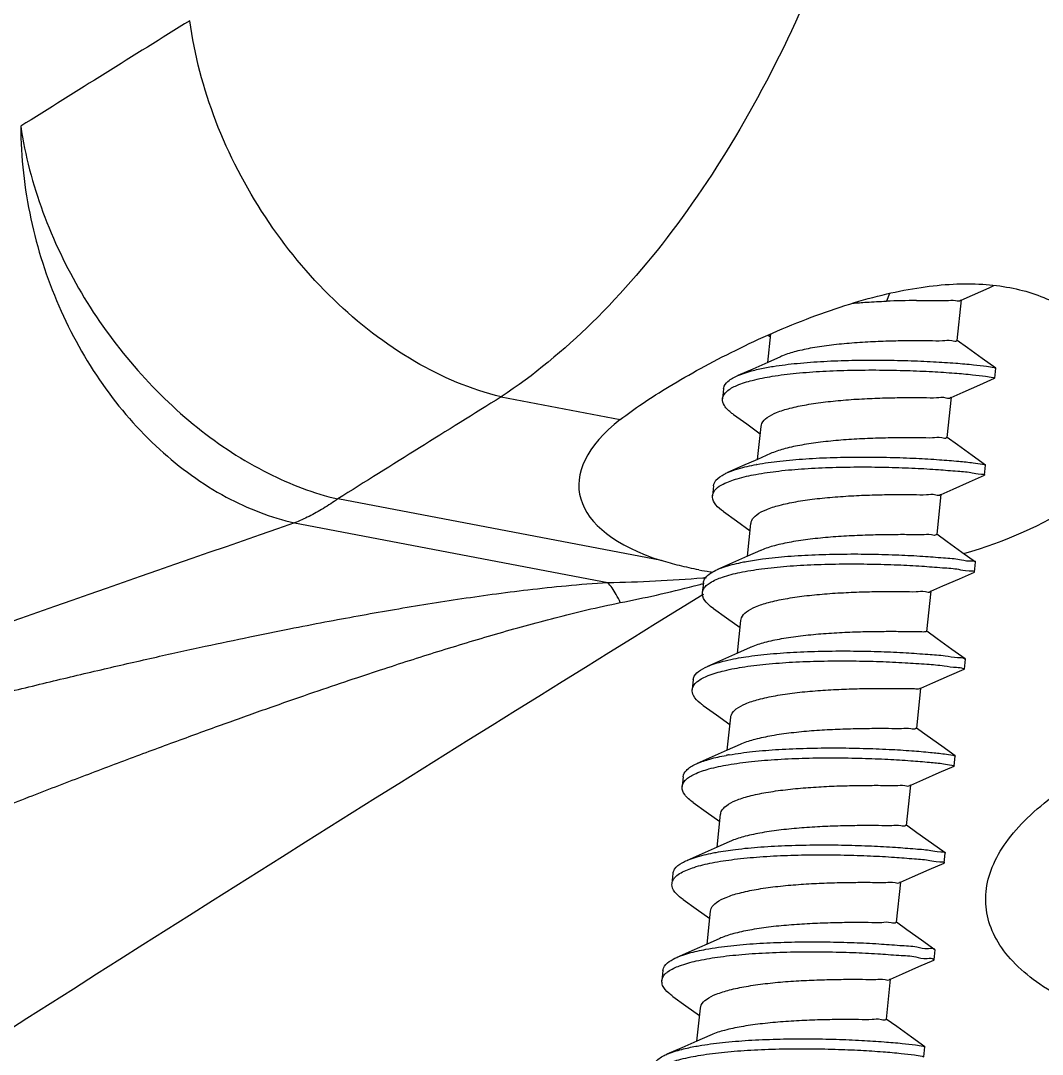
# Model space of a CAD drawing. Header units: millimetres. Extents: x -2947 to 97, y -3022 to 322.
# Drawn here: x -1537.6 to -1526.19, y -2111.53 to -2099.98 of the extents above; entities that cross this region are included whole.
import ezdxf

# ---------------------------------------------------------------- set-up
doc = ezdxf.new("R2010")
doc.units = ezdxf.units.MM
doc.layers.get('0').update_dxf_attribs({"linetype": 'CONTINUOUS'})

msp = doc.modelspace()

# ---------------------------------------------------------------- linework, layer by layer
at = {"color": 7}
for p, q in [((-1526.965637888208, -2103.042862492765), (-1526.780734802308, -2102.960953659166)), ((-1526.780734802308, -2102.960953659166), (-1526.728237668607, -2102.937893995066)), ((-1527.891820702207, -2103.024693031466), (-1527.926642339807, -2103.112058978466)), ((-1527.135623612008, -2103.551415253866), (-1527.088154616907, -2103.096537531966)), ((-1527.090435194007, -2103.098721573766), (-1526.965637888208, -2103.042862492765)), ((-1529.252406639007, -2103.795657467766), (-1529.219230695207, -2103.477744739465)), ((-1529.248021429007, -2103.491143134266), (-1529.222541603307, -2103.509471940466)), ((-1527.020871659307, -2103.633795223066), (-1527.136774391508, -2103.549770018066)), ((-1526.856863005208, -2103.751790925466), (-1527.020871659307, -2103.633795223066)), ((-1529.252406639007, -2103.795657467766), (-1529.420447356207, -2103.869833142666)), ((-1529.108994296607, -2103.731793506266), (-1529.252406639007, -2103.795657467766)), ((-1526.706410451607, -2103.859378916366), (-1526.856863005208, -2103.751790925466)), ((-1529.420447356207, -2103.869833142666), (-1529.588017142308, -2103.943227482066)), ((-1526.716975490908, -2103.971611701666), (-1526.705410283707, -2103.860786623066)), ((-1526.706410451607, -2103.859378916366), (-1526.705410283707, -2103.860786623066)), ((-1527.069490379707, -2104.127243838066), (-1526.884680376508, -2104.045676665766)), ((-1526.884680376508, -2104.045676665766), (-1526.718244860107, -2103.972782629966)), ((-1526.716975490908, -2103.971611701666), (-1526.718244860107, -2103.972782629966)), ((-1529.745748407707, -2104.091222459166), (-1529.757313614907, -2104.202047537666)), ((-1527.203258801407, -2104.186866667966), (-1527.069490379707, -2104.127243838066)), ((-1532.230242650507, -2104.181550142466), (-1530.899519154707, -2104.434635509366)), ((-1527.248705638207, -2104.635038244366), (-1527.201793276708, -2104.185494535366)), ((-1527.209325797307, -2104.188310361465), (-1527.208179279608, -2104.185367674866)), ((-1529.633536950807, -2104.379418948466), (-1529.487353038507, -2104.483949014566)), ((-1529.487353038507, -2104.483949014566), (-1529.335623629507, -2104.593094930866)), ((-1529.365488665207, -2104.879280458265), (-1529.327100286607, -2104.511418906865)), ((-1527.133953685408, -2104.717418213566), (-1527.249856417607, -2104.633393008566)), ((-1526.969945031307, -2104.835413915966), (-1527.133953685408, -2104.717418213566)), ((-1529.222076322807, -2104.815416496665), (-1529.365488665207, -2104.879280458265)), ((-1526.819492477807, -2104.943001906766), (-1526.969945031307, -2104.835413915966)), ((-1529.533529382407, -2104.953456133166), (-1529.701099168407, -2105.026850472565)), ((-1529.365488665207, -2104.879280458265), (-1529.533529382407, -2104.953456133166)), ((-1526.830057517107, -2105.055234692066), (-1526.818492309907, -2104.944409613566)), ((-1526.819492477807, -2104.943001906766), (-1526.818492309907, -2104.944409613566)), ((-1526.997762402707, -2105.129299656166), (-1526.831326886208, -2105.056405620466)), ((-1526.830057517107, -2105.055234692066), (-1526.831326886208, -2105.056405620466)), ((-1529.858830433807, -2105.174845449566), (-1529.870395641007, -2105.285670528166)), ((-1527.182572405907, -2105.210866828565), (-1526.997762402707, -2105.129299656166)), ((-1530.440673450107, -2106.009698874466), (-1534.055736794107, -2105.322163383165)), ((-1527.361787664307, -2105.718661234766), (-1527.314875302807, -2105.269117525866)), ((-1527.322474626807, -2105.271943087866), (-1527.321022297407, -2105.268782623266)), ((-1527.316340827608, -2105.270489658466), (-1527.182572405907, -2105.210866828565)), ((-1529.746618976907, -2105.463041938866), (-1529.600435064707, -2105.567572004966)), ((-1534.537918929907, -2105.589584245766), (-1531.039591892507, -2106.254922224865)), ((-1529.600435064707, -2105.567572004966), (-1529.448705655607, -2105.676717921366)), ((-1529.478570691307, -2105.962903448666), (-1529.440182312807, -2105.595041897366)), ((-1527.247035711607, -2105.801041203966), (-1527.362938443807, -2105.717015998966)), ((-1529.335158348907, -2105.899039487066), (-1529.478570691307, -2105.962903448666)), ((-1527.083027057507, -2105.919036906365), (-1527.247035711607, -2105.801041203966)), ((-1529.478570691307, -2105.962903448666), (-1529.646611408507, -2106.037079123565)), ((-1526.932574504008, -2106.026624897266), (-1527.083027057507, -2105.919036906365)), ((-1529.646611408507, -2106.037079123565), (-1529.814181194607, -2106.110473462966)), ((-1526.943139543208, -2106.138857682566), (-1526.931574336007, -2106.028032603966)), ((-1526.932574504008, -2106.026624897266), (-1526.931574336007, -2106.028032603966)), ((-1527.295654432007, -2106.294489818966), (-1527.110844428807, -2106.212922646666)), ((-1527.110844428807, -2106.212922646666), (-1526.944408912407, -2106.140028610866)), ((-1526.943139543208, -2106.138857682566), (-1526.944408912407, -2106.140028610866)), ((-1529.971912460007, -2106.258468440065), (-1529.983477667207, -2106.369293518565)), ((-1527.474869690507, -2106.802284225266), (-1527.427957329008, -2106.352740516266)), ((-1527.429422853707, -2106.354112648866), (-1527.295654432007, -2106.294489818966)), ((-1529.971112673007, -2106.388403867466), (-1529.983942421907, -2106.396319878366)), ((-1529.859701003107, -2106.546664929366), (-1529.713517090807, -2106.651194995466)), ((-1529.713517090807, -2106.651194995466), (-1529.561787681807, -2106.760340911766)), ((-1529.591652717507, -2107.046526439166), (-1529.553264338907, -2106.678664887766)), ((-1527.360117737707, -2106.884664194466), (-1527.476020469907, -2106.800638989465)), ((-1527.196109083607, -2107.002659896866), (-1527.360117737707, -2106.884664194466)), ((-1529.591652717507, -2107.046526439166), (-1529.759693434707, -2107.120702113966)), ((-1529.448240375107, -2106.982662477566), (-1529.591652717507, -2107.046526439166)), ((-1527.045656530107, -2107.110247887666), (-1527.196109083607, -2107.002659896866)), ((-1529.759693434707, -2107.120702113966), (-1529.927263220707, -2107.194096453466)), ((-1527.056221569407, -2107.222480672966), (-1527.044656362207, -2107.111655594465)), ((-1527.045656530107, -2107.110247887666), (-1527.044656362207, -2107.111655594465)), ((-1527.223926455007, -2107.296545637066), (-1527.057490938607, -2107.223651601365)), ((-1527.056221569407, -2107.222480672966), (-1527.057490938607, -2107.223651601365)), ((-1530.084994486107, -2107.342091430466), (-1530.096559693407, -2107.452916509066)), ((-1527.542504879907, -2107.437735639266), (-1527.408736458207, -2107.378112809466)), ((-1527.408736458207, -2107.378112809466), (-1527.223926455007, -2107.296545637066)), ((-1527.587951716607, -2107.885907215666), (-1527.541039355107, -2107.436363506666)), ((-1529.972783029307, -2107.630287919766), (-1529.826599117007, -2107.734817985865)), ((-1529.826599117007, -2107.734817985865), (-1529.674869707907, -2107.843963902265)), ((-1529.704734743607, -2108.130149429566), (-1529.666346365108, -2107.762287878266)), ((-1527.473199763907, -2107.968287184865), (-1527.589102496107, -2107.884261979866)), ((-1527.309191109807, -2108.086282887266), (-1527.473199763907, -2107.968287184865)), ((-1529.561322401207, -2108.066285467966), (-1529.704734743607, -2108.130149429566)), ((-1527.158738556307, -2108.193870878165), (-1527.309191109807, -2108.086282887266)), ((-1529.872775460807, -2108.204325104466), (-1530.040345246907, -2108.277719443866)), ((-1529.704734743607, -2108.130149429566), (-1529.872775460807, -2108.204325104466)), ((-1527.169303595608, -2108.306103663465), (-1527.157738388307, -2108.195278584866)), ((-1527.158738556307, -2108.193870878165), (-1527.157738388307, -2108.195278584866)), ((-1527.337008481207, -2108.380168627566), (-1527.170572964707, -2108.307274591766)), ((-1527.169303595608, -2108.306103663465), (-1527.170572964707, -2108.307274591766)), ((-1530.198076512308, -2108.425714420966), (-1530.209641719508, -2108.536539499466)), ((-1527.521818484307, -2108.461735799866), (-1527.337008481207, -2108.380168627566)), ((-1527.701033742807, -2108.969530206065), (-1527.654121381308, -2108.519986497166)), ((-1527.655586906007, -2108.521358629766), (-1527.521818484307, -2108.461735799866)), ((-1530.085865055407, -2108.713910910265), (-1529.939681143107, -2108.818440976366)), ((-1529.939681143107, -2108.818440976366), (-1529.787951734107, -2108.927586892666)), ((-1529.817816769807, -2109.213772420066), (-1529.779428391207, -2108.845910868666)), ((-1527.586281790007, -2109.051910175266), (-1527.702184522308, -2108.967884970266)), ((-1527.422273135908, -2109.169905877666), (-1527.586281790007, -2109.051910175266)), ((-1529.817816769807, -2109.213772420066), (-1529.985857487007, -2109.287948094866)), ((-1529.674404427407, -2109.149908458466), (-1529.817816769807, -2109.213772420066)), ((-1527.271820582407, -2109.277493868566), (-1527.422273135908, -2109.169905877666)), ((-1529.985857487007, -2109.287948094866), (-1530.153427273007, -2109.361342434266)), ((-1527.282385621708, -2109.389726653866), (-1527.270820414507, -2109.278901575266)), ((-1527.271820582407, -2109.277493868566), (-1527.270820414507, -2109.278901575266)), ((-1527.634900510507, -2109.545358790366), (-1527.450090507308, -2109.463791617965)), ((-1527.450090507308, -2109.463791617965), (-1527.283654990908, -2109.390897582266)), ((-1527.282385621708, -2109.389726653866), (-1527.283654990908, -2109.390897582266)), ((-1530.311158538407, -2109.509337411366), (-1530.322723745707, -2109.620162489966)), ((-1527.768668932207, -2109.604981620166), (-1527.634900510507, -2109.545358790366)), ((-1527.814115768907, -2110.053153196566), (-1527.767203407407, -2109.603609487565)), ((-1530.198947081607, -2109.797533900666), (-1530.052763169307, -2109.902063966766)), ((-1530.052763169307, -2109.902063966766), (-1529.901033760307, -2110.011209883166)), ((-1529.930898795908, -2110.297395410465), (-1529.892510417407, -2109.929533859166)), ((-1527.699363816208, -2110.135533165766), (-1527.815266548407, -2110.051507960766)), ((-1527.535355162107, -2110.253528868166), (-1527.699363816208, -2110.135533165766)), ((-1529.787486453507, -2110.233531448866), (-1529.930898795908, -2110.297395410465)), ((-1527.384902608607, -2110.361116858966), (-1527.535355162107, -2110.253528868166)), ((-1530.098939513108, -2110.371571085366), (-1530.266509299207, -2110.444965424766)), ((-1529.930898795908, -2110.297395410465), (-1530.098939513108, -2110.371571085366)), ((-1527.395467647907, -2110.473349644366), (-1527.383902440607, -2110.362524565766)), ((-1527.384902608607, -2110.361116858966), (-1527.383902440607, -2110.362524565766)), ((-1527.563172533507, -2110.547414608466), (-1527.396737017008, -2110.474520572666)), ((-1527.395467647907, -2110.473349644366), (-1527.396737017008, -2110.474520572666)), ((-1530.424240564607, -2110.592960401766), (-1530.435805771808, -2110.703785480366)), ((-1527.881750958307, -2110.688604610666), (-1527.747982536607, -2110.628981780766)), ((-1527.747982536607, -2110.628981780766), (-1527.563172533507, -2110.547414608466)), ((-1527.927197795108, -2111.136776186966), (-1527.880285433607, -2110.687232478066)), ((-1527.888005111708, -2110.690075409066), (-1527.886805673007, -2110.687043459466)), ((-1530.312029107707, -2110.881156891166), (-1530.165845195407, -2110.985686957266)), ((-1530.165845195407, -2110.985686957266), (-1530.014115786407, -2111.094832873566)), ((-1530.043980822107, -2111.381018400866), (-1530.005592443507, -2111.013156849565)), ((-1527.812445842407, -2111.219156156166), (-1527.928348574608, -2111.135130951166)), ((-1529.900568479707, -2111.317154439365), (-1530.043980822107, -2111.381018400866)), ((-1527.648437188207, -2111.337151858565), (-1527.812445842407, -2111.219156156166)), ((-1530.043980822107, -2111.381018400866), (-1530.212021539307, -2111.455194075766)), ((-1527.497984634707, -2111.444739849466), (-1527.648437188207, -2111.337151858565)), ((-1527.497984634707, -2111.444739849466), (-1527.496984466807, -2111.446147556166)), ((-1530.212021539307, -2111.455194075766), (-1530.379591325307, -2111.528588415165)), ((-1527.508549674008, -2111.556972634766), (-1527.496984466807, -2111.446147556166))]:
    msp.add_line(p, q, dxfattribs=at)
for centre, radius, start, end in [((-1217.874118684307, -2610.694724234166), 601.5411145095, 121.8952098948967, 122.1073643306964), ((-1527.487268751207, -2115.307373753066), 12.2032434013, 90.48046999909813, 92.06336359159627), ((-1216.176323884107, -2612.041068894766), 598.1733614555001, 121.8950565999017, 122.1012368113971), ((-1528.809335344808, -2108.028181275766), 3.1431653325, 100.3357691608039, 100.451650535001), ((-1529.170537606107, -2101.638611237866), 4.5554291156, 259.2413073043039, 260.8168350549983), ((-1531.236803766507, -2091.400747360466), 14.8554979572, 270.7606249187004, 274.8647115066947), ((-1531.248065155207, -2091.259471694466), 14.9972141839, 274.8618086892013, 275.0170403022975), ((-1529.138050381707, -2101.442443016565), 4.7542678224, 260.8076261462978, 261.1387244875955), ((-1533.963637954307, -2091.130644229866), 15.6534878107, 284.6342819324025, 284.7817180491937), ((-1529.857639584707, -2107.586165883566), 0.2878171149, 128.6587607662641, 131.2037945683088), ((-1529.151237370608, -2111.273944117465), 3.1377148824, 99.7405570832083, 100.4145012891985)]:
    msp.add_arc(centre, radius, start, end, dxfattribs=at)
for centre, major_axis, ratio, start_param, end_param in [((-986.3217434304074, -2216.595811484066), (-703.1118541605999, 6.3323185605), 0.2788698443, -0.6807420929000001, -0.5510308522), ((-1528.319099618907, -2104.872174528065), (-3.0403694586, -0.3608611679), 0.4215807445, 5.6739496375, 7.0328791407), ((-1528.319099618907, -2104.872174528065), (-3.0403694586, -0.3608611679), 0.4215807445, 1.9457819272, 2.4643606292)]:
    msp.add_ellipse(centre, major_axis=major_axis, ratio=ratio, start_param=start_param, end_param=end_param, dxfattribs=at)
for points, start_tangent, end_tangent in [([(-1584.101835439908, -2108.602569586265), (-1578.034319190707, -2105.963765708466), (-1571.811294277507, -2103.354044571266), (-1565.434359280807, -2100.774076692366), (-1558.905142728207, -2098.224523130266), (-1552.225248586907, -2095.706015506066), (-1545.396072087807, -2093.219093312366), (-1538.418955422907, -2090.764272763166), (-1531.295250004508, -2088.342071400466)], (0.9143073842407856, 0.4050209959036349), (0.9484113362678451, 0.3170424849111558)), ([(-1531.603974300807, -2088.756594639366), (-1538.720446374007, -2091.177007947465), (-1545.691716964707, -2093.630349838266), (-1552.515998632608, -2096.115981007966), (-1559.191558894107, -2098.633261565666), (-1565.716715877908, -2101.181550591466), (-1572.089881457507, -2103.760225030765), (-1578.309510128107, -2106.368662397465), (-1584.374077776208, -2109.006232516665)], (-0.9483827850539985, -0.3171278811666066), (-0.914307264200472, -0.40502126688638)), ([(-1528.113479805108, -2097.764110628966), (-1528.691743693407, -2099.417385081566), (-1529.417790077008, -2100.930964215166), (-1530.268566431208, -2102.257106448465), (-1531.216132329907, -2103.352333699966), (-1532.230242650507, -2104.181550142466)], (-0.2801033550618256, -0.9599698487364635), (-0.8337355682372835, -0.5521639269782608)), ([(-1532.230242652008, -2104.181550143466), (-1533.194460237207, -2103.785780877766), (-1534.100210009407, -2103.094269029366), (-1534.864598565907, -2102.170301139866), (-1535.417669755107, -2101.098437917965), (-1535.708807000307, -2099.976775319966)], (-0.971932723885205, 0.2352589642098378), (-0.1328897237218138, 0.9911308295725342)), ([(-1537.597706823907, -2101.157149966266), (-1537.483882751907, -2102.192147526566), (-1537.171637917407, -2103.163895533766), (-1536.681412101507, -2104.042083931966), (-1536.045169407608, -2104.769309014866), (-1535.301291612907, -2105.300407016466), (-1534.537561196307, -2105.589459278765)], (0.007231515341352802, -0.9999738522510815), (0.9752296319404606, -0.221194857501873)), ([(-1537.597706731307, -2101.157149989266), (-1537.349191295507, -2102.115389347366), (-1536.919459886007, -2103.018477311066), (-1536.331248034107, -2103.838864103765), (-1535.622580636007, -2104.524438504765), (-1534.834738136307, -2105.033640942166), (-1534.056103786207, -2105.322393378266)], (0.1461148478114629, -0.9892676337822), (0.9727100400427594, -0.2320240892666389)), ([(-1530.899519154707, -2104.434635509366), (-1530.654738122307, -2104.257577817566), (-1530.352402002907, -2104.064328225466), (-1530.002575479808, -2103.863254363466), (-1529.613153341907, -2103.661065219666), (-1529.197678021708, -2103.467714733566), (-1528.766983830007, -2103.291816557065), (-1528.336450041307, -2103.143369658465), (-1527.923656954407, -2103.030788687166), (-1527.538540303907, -2102.957050782466), (-1527.182600722407, -2102.921430951666), (-1526.851588585807, -2102.922686277566), (-1526.547347800607, -2102.960195588465)], (0.7889983795256221, 0.6143952775745775), (0.9823908752345172, -0.1868372774795206)), ([(-1526.547347800607, -2102.960195588465), (-1526.267471440407, -2103.033850321266), (-1526.012420810707, -2103.144117031566), (-1525.785572649707, -2103.290626635866), (-1525.588472990407, -2103.475128063165), (-1525.428253703408, -2103.696665799565), (-1525.315332189307, -2103.948301032666), (-1525.258886887407, -2104.216597692765), (-1525.259597886007, -2104.458094804766)], (0.9823908752368323, -0.1868372774673473), (-0.1036908317195732, -0.9946095773806439)), ([(-1528.308032692707, -2103.134835068266), (-1528.149057285307, -2103.123085087665), (-1527.926642339807, -2103.112058978466)], (0.9963487905149584, 0.08537615380994669), (0.9993097888766074, 0.03714762247291733)), ([(-1527.589601270707, -2103.104563907966), (-1527.405645436207, -2103.103953790066), (-1527.257118297407, -2103.104398118466), (-1527.153675604008, -2103.103921397066), (-1527.097739105908, -2103.100630951066)], (0.9999599896420701, 0.008945340408894675), (0.6983219103723268, 0.7157838427164613)), ([(-1527.097739105908, -2103.100630951066), (-1527.094232277407, -2103.096261614566)], (0.6983219087437575, 0.7157838443053008), (0.5436205089212376, 0.8393311279109185)), ([(-1527.636548681207, -2103.554443478466), (-1527.846694640607, -2103.557692632766), (-1528.076800068807, -2103.566012059166), (-1528.313636954307, -2103.580973635666), (-1528.541670387707, -2103.603402916166), (-1528.753810189407, -2103.634367788066), (-1528.938097951307, -2103.673966152765), (-1529.087017075708, -2103.722380144566), (-1529.109013029107, -2103.731751467966)], (-0.9999770392069435, -0.006776507870217788), (-0.9134173250694103, -0.4070243116363483)), ([(-1527.141661979407, -2103.550002148766), (-1527.143156132707, -2103.554231079966), (-1527.195895710107, -2103.556341475566), (-1527.299749545407, -2103.555757419665), (-1527.450562667907, -2103.554418142166), (-1527.636548681207, -2103.554443478466)], (-0.2294745077147593, -0.9733146717835238), (-0.9999770392069073, -0.00677650787553657)), ([(-1529.265758376307, -2103.853319785466), (-1529.190336597907, -2103.840393156565), (-1528.924160280507, -2103.806506698166), (-1528.627251712407, -2103.783976416365), (-1528.312671690107, -2103.772180972366), (-1527.994268459307, -2103.770020676966), (-1527.686060630207, -2103.775966493966), (-1527.401612500007, -2103.788128173966), (-1527.153429621407, -2103.804338485666), (-1526.952401547807, -2103.822249788465), (-1526.807316589107, -2103.839438644766), (-1526.724470200107, -2103.853513809466), (-1526.708133483607, -2103.861554489866)], (0.9833976225370101, 0.1814638145431644), (0.7839225520236278, -0.6208586251545214)), ([(-1529.709012573808, -2104.119629450566), (-1529.597182703807, -2104.053009713166), (-1529.425654521207, -2103.996576171866), (-1529.201901805107, -2103.951218235165), (-1528.935725487707, -2103.917331776665), (-1528.638816919707, -2103.894801494866), (-1528.324236897307, -2103.883006050866), (-1528.005833666607, -2103.880845755566), (-1527.697625837407, -2103.886791572466), (-1527.413177707207, -2103.898953252466), (-1527.164994828607, -2103.915163564166), (-1526.963966755007, -2103.933074867065), (-1526.818881796307, -2103.950263723365), (-1526.736035407308, -2103.964338888066), (-1526.718804832707, -2103.973205884566)], (0.7362546072576882, 0.6767046278043525), (0.6569881861952056, -0.7539008709372433)), ([(-1529.588028723807, -2103.943200090366), (-1529.585617496607, -2103.942184634666), (-1529.414089314007, -2103.885751093366), (-1529.265758376307, -2103.853319785466)], (0.9210550369614945, 0.3894324317360587), (0.9833976225528357, 0.1814638144574018)), ([(-1529.745616832707, -2104.091233122565), (-1529.744765334107, -2104.084266994466), (-1529.697447366607, -2104.008804371966), (-1529.588028723807, -2103.943200090366)], (0.0807797247170083, 0.9967319780536011), (0.921055036977084, 0.3894324316991876)), ([(-1529.757182040007, -2104.202058201166), (-1529.756330541307, -2104.195092072966), (-1529.709012573808, -2104.119629450566)], (0.08077972544823937, 0.9967319779943389), (0.7362546072257721, 0.6767046278390773)), ([(-1529.633392711407, -2104.379214041765), (-1529.652636232107, -2104.365279928465), (-1529.737197701207, -2104.277660225966), (-1529.757182040007, -2104.202058201166)], (-0.8177204022591904, 0.5756156215123663), (0.08077972489648175, 0.9967319780390558)), ([(-1529.326194646208, -2104.511597150065), (-1529.317797273507, -2104.478629966566), (-1529.259603451708, -2104.413461400266), (-1529.153186740407, -2104.356459426066), (-1529.004267615908, -2104.308045434266), (-1528.819979854107, -2104.268447069566), (-1528.607840052307, -2104.237482197665), (-1528.379806618907, -2104.215052917166), (-1528.142969733507, -2104.200091340665), (-1527.912864305307, -2104.191771914266), (-1527.702718345807, -2104.188522759866)], (0.0994982859488245, 0.9950377335022256), (0.9999770392071093, 0.006776507845728964)), ([(-1527.702718345807, -2104.188522759866), (-1527.516732332607, -2104.188497423565), (-1527.365919210107, -2104.189836701165), (-1527.262065374707, -2104.190420757066), (-1527.209325797307, -2104.188310361465)], (0.9999770392075393, 0.006776507782293198), (0.4368048526338698, 0.8995562910210252)), ([(-1527.749630707307, -2104.638066468866), (-1527.962028474907, -2104.641371470666), (-1528.196039515507, -2104.649935384666), (-1528.434557733407, -2104.665222852966), (-1528.662106997207, -2104.687912731166), (-1528.872473361107, -2104.718981702966), (-1529.057608673007, -2104.759288002366), (-1529.205489908007, -2104.808235931866), (-1529.222093708007, -2104.815377411565)], (-0.9999770392073264, -0.006776507813690087), (-0.9136890254457403, -0.4064140312292545)), ([(-1527.254423549807, -2104.633391688266), (-1527.256304962207, -2104.637863806366), (-1527.309228817507, -2104.639965971266), (-1527.413235307007, -2104.639376278566), (-1527.563987845807, -2104.638039133066), (-1527.749630707307, -2104.638066468866)], (-0.277658450895153, -0.9606798554391072), (-0.9999770392075433, -0.006776507781698857)), ([(-1529.373270783108, -2104.936019389766), (-1529.118289208907, -2104.898789312666), (-1528.829013166107, -2104.873001723266), (-1528.518163341507, -2104.858180430066), (-1528.199421761407, -2104.853360577365), (-1527.886822112807, -2104.857131640066), (-1527.594124395007, -2104.867700277266), (-1527.334201766607, -2104.882970244365), (-1527.118466910507, -2104.900635802966), (-1526.956363478907, -2104.918284466065), (-1526.854945278807, -2104.933504499366), (-1526.819276580708, -2104.942688723266)], (0.9837721348445586, 0.1794223695735281), (0.8233251907893432, -0.567569934203435)), ([(-1529.832173196007, -2105.211930711266), (-1529.749172629007, -2105.154988935966), (-1529.594330588907, -2105.095483341166), (-1529.384835990307, -2105.046844468366), (-1529.129854416107, -2105.009614391266), (-1528.840578373307, -2104.983826801866), (-1528.529728548807, -2104.969005508566), (-1528.210986968607, -2104.964185655966), (-1527.898387320007, -2104.967956718666), (-1527.605689602207, -2104.978525355766), (-1527.345766973807, -2104.993795322865), (-1527.130032117807, -2105.011460881566), (-1526.967928686207, -2105.029109544666), (-1526.866510486007, -2105.044329577866), (-1526.830127157707, -2105.054817468066), (-1526.830279715407, -2105.055010408766)], (0.6811884088039463, 0.7321081557469141), (-0.7104010366420092, -0.7037971065143411)), ([(-1529.700964705207, -2105.027159974566), (-1529.582765381607, -2104.984658262666), (-1529.379523558408, -2104.937166279266)], (0.9171815244015761, 0.398469636605352), (0.9834072387402946, 0.1814116942018602)), ([(-1529.858232531107, -2105.174930840366), (-1529.831066667907, -2105.113509873166), (-1529.737607421707, -2105.044163857466), (-1529.700964705207, -2105.027159974566)], (0.1413826377243645, 0.9899550241046818), (0.917181524446014, 0.3984696365030664)), ([(-1534.055737076907, -2105.322163329366), (-1534.215886800707, -2105.427101782366), (-1534.376828095908, -2105.516308407766), (-1534.538143595408, -2105.589541517465)], (-0.8168418978016821, -0.5768616073164745), (-0.9272378019676142, -0.3744730412222858)), ([(-1529.746727898207, -2105.463197816765), (-1529.832335313907, -2105.386315842266), (-1529.870713342207, -2105.302056593066), (-1529.869797738407, -2105.285755918966)], (-0.8197091597930625, 0.5727799694047896), (0.1413826374488974, 0.9899550241440231)), ([(-1529.869797738407, -2105.285755918966), (-1529.842631875107, -2105.224334951666), (-1529.832173196007, -2105.211930711266)], (0.1413826378967389, 0.9899550240800638), (0.6811884086280731, 0.7321081559105549)), ([(-1529.439307874208, -2105.595160181166), (-1529.431753069307, -2105.564156958566), (-1529.375916010908, -2105.499494589366), (-1529.271659572607, -2105.442315213366), (-1529.123778337608, -2105.393367283866), (-1528.938643025807, -2105.353060984466), (-1528.728276661808, -2105.321992012666), (-1528.500727398108, -2105.299302134466), (-1528.262209180207, -2105.284014666166), (-1528.028198139607, -2105.275450752166), (-1527.815800372008, -2105.272145750366)], (0.09628679825894534, 0.9953536318721307), (0.9999770392072836, 0.006776507820029383)), ([(-1527.815800372008, -2105.272145750366), (-1527.630157510507, -2105.272118414566), (-1527.479404971707, -2105.273455560065), (-1527.375398482207, -2105.274045252766), (-1527.322474626807, -2105.271943087866)], (0.999977039207301, 0.006776507817464796), (0.4924879034729426, 0.8703192890731686)), ([(-1534.537918929907, -2105.589584245766), (-1540.658606311707, -2107.741935405966), (-1546.413779267607, -2109.826896401666), (-1551.832826707107, -2111.847187021166), (-1556.927712520207, -2113.799928009265), (-1561.698811545908, -2115.677952114665), (-1566.160650434608, -2117.479761333966)], (-0.9449139665470171, -0.3273187984586015), (-0.9255994524081896, -0.3785044962766748)), ([(-1527.862712733507, -2105.721689459266), (-1528.076752296307, -2105.725035477866), (-1528.312121304107, -2105.733706271166), (-1528.551086404608, -2105.749124124666), (-1528.778187189107, -2105.771900582666), (-1528.990099743407, -2105.803419498866), (-1529.176348048107, -2105.844428631865), (-1529.323171464707, -2105.893801757165), (-1529.335172231907, -2105.899008246666)], (-0.9999770392069062, -0.006776507875726877), (-0.9138297368642405, -0.4060975400351902)), ([(-1527.366743297008, -2105.716289529566), (-1527.370414919907, -2105.721628524766), (-1527.425179535207, -2105.723604020366), (-1527.530054020207, -2105.722960909266), (-1527.679405219607, -2105.721648688866), (-1527.862712733507, -2105.721689459266)], (-0.4317073350717929, -0.9020137342885698), (-0.9999770392073676, -0.006776507807619406)), ([(-1530.020913623807, -2106.113965419966), (-1530.238608111007, -2106.066479182966), (-1530.440673450107, -2106.009698874466)], (-0.9823908752235093, 0.1868372775373998), (-0.9532281108098921, 0.3022518300388007)), ([(-1529.491148206607, -2106.020525507765), (-1529.309513644407, -2105.992041023066), (-1529.028947476807, -2105.962955796066), (-1528.722986618507, -2105.945026937366), (-1528.405095240608, -2105.937428065966), (-1528.089269144808, -2105.938872491566), (-1527.789412102507, -2105.947670549066), (-1527.518716295807, -2105.961804892266), (-1527.289074466207, -2105.979020386566), (-1527.110549968108, -2105.996924600066), (-1526.990928339807, -2106.013094410966), (-1526.934745632507, -2106.024586593566)], (0.9831708899721967, 0.1826882621059133), (-0.6844540070697155, -0.7290560418830708)), ([(-1529.970338466407, -2106.258634859566), (-1529.959148945107, -2106.218924729066), (-1529.884398669107, -2106.146976492566), (-1529.814162639307, -2106.110515658066)], (0.1051447009644686, 0.994456933134408), (0.9154000392257359, 0.4025453616494929)), ([(-1529.940762837207, -2106.290638879766), (-1529.895963876307, -2106.257801571066), (-1529.758377980807, -2106.195310843166), (-1529.563917758307, -2106.143436943866), (-1529.321078851607, -2106.102866101566), (-1529.040512684007, -2106.073780874666), (-1528.734551825708, -2106.055852015866), (-1528.416660447807, -2106.048253144566), (-1528.100834352007, -2106.049697570066), (-1527.800977309807, -2106.058495627666), (-1527.530281503108, -2106.072629970766), (-1527.300639673507, -2106.089845465166), (-1527.122115175307, -2106.107749678666), (-1527.002493547008, -2106.123919489566), (-1526.946456146907, -2106.135562038065)], (0.7328467603900309, 0.6803937285027227), (-0.7048618864772489, -0.7093445714120423)), ([(-1529.814162639307, -2106.110515658066), (-1529.746812773607, -2106.084485764566), (-1529.552352551107, -2106.032611865266), (-1529.491148206607, -2106.020525507765)], (0.9154000393097327, 0.4025453614584819), (0.9831708899860441, 0.1826882620313905)), ([(-1550.310708139308, -2111.375259838765), (-1548.973423761307, -2110.890394138666), (-1547.720856039307, -2110.451865446165), (-1546.538891234007, -2110.051423034965), (-1545.412381823607, -2109.681599422266), (-1544.338026256307, -2109.339565519166), (-1543.332984096907, -2109.029053365666), (-1542.396401468807, -2108.748023297566), (-1541.523241678307, -2108.493417885666), (-1540.708018625807, -2108.262333969866), (-1539.944690297507, -2108.051971199066), (-1539.226702195107, -2107.859634443866), (-1538.546905075608, -2107.682710024866), (-1537.897169458007, -2107.518578626666), (-1537.269397901107, -2107.364893340166), (-1536.661520905408, -2107.220982703866), (-1536.080806053307, -2107.088356447166), (-1535.536041455707, -2106.968617121765), (-1535.037827359808, -2106.863432163365), (-1534.594649127607, -2106.773663805866), (-1534.198355590207, -2106.696708824666), (-1533.829094116107, -2106.628093036866), (-1533.466561580407, -2106.563918564966), (-1533.096098617507, -2106.501965268766), (-1532.718047189907, -2106.442991973766), (-1532.331887616107, -2106.387830768066), (-1531.930710353307, -2106.336897321065), (-1531.504628892008, -2106.291455538766), (-1531.039591892507, -2106.254922224865)], (0.9380982501882473, 0.3463692725888781), (0.9980966612049872, 0.06166891349340438)), ([(-1530.899446423307, -2106.480767460266), (-1530.945243215707, -2106.389586978366), (-1530.992090256708, -2106.314084053965), (-1531.039576515208, -2106.254921139366)], (-0.4156657104151433, 0.9095174639252805), (-0.6842089912935615, 0.7292859907012113)), ([(-1530.899446412807, -2106.480767352966), (-1530.496763373907, -2106.395307019666), (-1530.072744613107, -2106.292854555966), (-1530.008810478108, -2106.276304343366)], (0.9809975769369771, 0.194019983619677), (0.9675582587427259, 0.2526480079849122)), ([(-1529.981903673707, -2106.369459938166), (-1529.970714152307, -2106.329749807665), (-1529.940762837207, -2106.290638879766)], (0.1051447007432815, 0.9944569331577943), (0.7328467606016582, 0.6803937282747805)), ([(-1529.552396277607, -2106.678731017966), (-1529.545555878407, -2106.649425352965), (-1529.491573615707, -2106.585089739966), (-1529.389341129407, -2106.527881038666), (-1529.242517712807, -2106.478507913366), (-1529.056269408107, -2106.437498780266), (-1528.844356853807, -2106.405979864166), (-1528.617256069307, -2106.383203406166), (-1528.378290968707, -2106.367785552566), (-1528.142921961007, -2106.359114759366), (-1527.928882398108, -2106.355768740766)], (0.09280762955771543, 0.9956840582714368), (0.9999770392071086, 0.006776507845842347)), ([(-1527.928882398108, -2106.355768740766), (-1527.745574884307, -2106.355727970365), (-1527.596223684907, -2106.357040190765), (-1527.491349199807, -2106.357683301866), (-1527.436584584508, -2106.355707806266)], (0.9999770392074482, 0.006776507795731909), (0.6690575404610192, 0.7432106078039062)), ([(-1527.436584584508, -2106.355707806266), (-1527.433604078007, -2106.351664066466)], (0.6690575398319676, 0.7432106083701948), (0.5053385230801288, 0.8629211882270559)), ([(-1529.983942421907, -2106.396319878366), (-1546.532997073208, -2116.995493742265), (-1562.418049643507, -2127.987475151466), (-1578.119245452107, -2139.801493704365), (-1589.739481895607, -2149.282714383366)], (-0.8510359088527024, -0.525107495512352), (-0.763113408470115, -0.6462645942747623)), ([(-1529.859686919107, -2106.546645285865), (-1529.922003490607, -2106.495344807166), (-1529.979467505407, -2106.409574801066), (-1529.981903673707, -2106.369459938166)], (-0.8126967311499623, 0.582686899782521), (0.1051447011013554, 0.9944569331199349)), ([(-1548.718652170007, -2113.559308052566), (-1547.409305931407, -2112.932913384266), (-1546.191156319107, -2112.362798726166), (-1545.048728918108, -2111.838982394366), (-1543.966168244207, -2111.352239432966), (-1542.939410914207, -2110.899266556666), (-1541.983974081207, -2110.485445940466), (-1541.098133998107, -2110.108535160066), (-1540.276331201007, -2109.764866610966), (-1539.512729679308, -2109.450901651966), (-1538.801106972707, -2109.163165039566), (-1538.134891869407, -2108.898249365666), (-1537.507090116208, -2108.652781116866), (-1536.909939559308, -2108.423293580366), (-1536.335858395507, -2108.206606310466), (-1535.782894718907, -2108.001827076566), (-1535.257571235407, -2107.811180024366), (-1534.767628215908, -2107.637128426966), (-1534.322225224807, -2107.482374800466), (-1533.928397200807, -2107.348599126566), (-1533.578319913607, -2107.232362576366), (-1533.254077726808, -2107.127206204166), (-1532.937778579608, -2107.027218546466), (-1532.616891706607, -2106.928737732266), (-1532.292189714307, -2106.832569813366), (-1531.963845115107, -2106.739510854866), (-1531.626928460807, -2106.649325385166), (-1531.274850272807, -2106.562348973166), (-1530.899446412807, -2106.480767352966)], (0.90015154687181, 0.4355768504687638), (0.980890192987283, 0.1945621476581984)), ([(-1527.975794759607, -2106.805312449766), (-1528.188705820207, -2106.808630248066), (-1528.421798576607, -2106.817161477966), (-1528.657861776107, -2106.832239280766), (-1528.885285098507, -2106.854797264566), (-1529.101144803207, -2106.886676369866), (-1529.289230918407, -2106.927997830766), (-1529.436294632407, -2106.977442287366), (-1529.448254521507, -2106.982630639466)], (-0.9999770392069637, -0.006776507867228311), (-0.9138529175746014, -0.4060453731301329)), ([(-1527.477243921207, -2106.800151650265), (-1527.487243810507, -2106.805669671366), (-1527.545880091707, -2106.807249897566), (-1527.650791383107, -2106.806504806666), (-1527.796071011607, -2106.805251652866), (-1527.975794759607, -2106.805312449766)], (-0.6682924539349867, -0.7438986463313088), (-0.999977039206881, -0.006776507879442624)), ([(-1529.604758055507, -2107.104150186165), (-1529.497542854308, -2107.086265481766), (-1529.226731041207, -2107.053854732366), (-1528.926799466808, -2107.032748319666), (-1528.610943634107, -2107.022261456365), (-1528.293068639807, -2107.021236142265), (-1527.987169555407, -2107.028092765666), (-1527.706707799407, -2107.040900491365), (-1527.464011289407, -2107.057463299666), (-1527.269725103407, -2107.075417842666), (-1527.132337129008, -2107.092338755966), (-1527.057799839208, -2107.105846734165), (-1527.049631356107, -2107.113183052265)], (0.9832633895092868, 0.1821897550651747), (0.594031040558093, -0.8044421190200507)), ([(-1530.037433402107, -2107.361415188666), (-1529.917608529508, -2107.296037513466), (-1529.738902202307, -2107.240986706366), (-1529.509108061508, -2107.197090560366), (-1529.238296248408, -2107.164679810966), (-1528.938364674008, -2107.143573398266), (-1528.622508841307, -2107.133086534966), (-1528.304633847007, -2107.132061220866), (-1527.998734762607, -2107.138917844266), (-1527.718273006607, -2107.151725569865), (-1527.475576496707, -2107.168288378266), (-1527.281290310608, -2107.186242921266), (-1527.143902336207, -2107.203163834566), (-1527.069365046407, -2107.216671812766), (-1527.060830254007, -2107.224539632566), (-1527.060611957107, -2107.224906440166)], (0.7804394089925683, 0.6252314202687921), (0.4836097940281922, -0.8752837066460278)), ([(-1529.927341475007, -2107.193912617766), (-1529.906043322307, -2107.185212434966), (-1529.727336995107, -2107.130161627766), (-1529.604758055507, -2107.104150186165)], (0.9201070742077965, 0.3916669146006188), (0.9832633895119677, 0.1821897550507072)), ([(-1530.084330609307, -2107.342135129365), (-1530.081641761207, -2107.325006689266), (-1530.025868194907, -2107.250590110066), (-1529.927341475007, -2107.193912617766)], (0.0656816394754795, 0.9978406296778123), (0.9201070741895515, 0.3916669146434798)), ([(-1530.095895816507, -2107.452960207966), (-1530.093206968508, -2107.435831767866), (-1530.047236026407, -2107.369620551366)], (0.06568163932868426, 0.9978406296874751), (0.7518860536622398, 0.6592930777038565)), ([(-1529.972586231407, -2107.630011244166), (-1530.006294767308, -2107.604691230666), (-1530.082613537507, -2107.517596508666), (-1530.095895816507, -2107.452960207966)], (-0.8148847659760492, 0.5796229965936132), (0.06568163955459322, 0.9978406296726048)), ([(-1529.665468482307, -2107.762417351766), (-1529.658947834208, -2107.733779011366), (-1529.604296818708, -2107.668435167966), (-1529.502464297108, -2107.611521568866), (-1529.355400583107, -2107.562077112266), (-1529.167314467908, -2107.520755651366), (-1528.951454763207, -2107.488876546066), (-1528.724031440807, -2107.466318562266), (-1528.487968241307, -2107.451240759366), (-1528.254875484907, -2107.442709529566), (-1528.041964424307, -2107.439391731265)], (0.09001516969536219, 0.9959403944135989), (0.9999770392072497, 0.006776507825013606)), ([(-1528.041964424307, -2107.439391731265), (-1527.862240676307, -2107.439330934366), (-1527.716961047707, -2107.440584088165), (-1527.612049756307, -2107.441329178966), (-1527.553413475207, -2107.439748952866)], (0.999977039207545, 0.006776507781434419), (0.9306308841779936, 0.36595922916916)), ([(-1527.553413475207, -2107.439748952866), (-1527.544467471407, -2107.435180310265)], (0.9306308826602036, 0.365959233028886), (0.7930806590090475, 0.6091166294772908)), ([(-1528.088876785807, -2107.888935440165), (-1528.300263191707, -2107.892215300566), (-1528.529968123408, -2107.900544734366), (-1528.762375870208, -2107.915181935766), (-1528.989918807908, -2107.937407918066), (-1529.206152045807, -2107.968862178266), (-1529.395331127407, -2108.009751892466), (-1529.544038557507, -2108.058813388166), (-1529.561342571607, -2108.066240089865)], (-0.9999770392070167, -0.006776507859405716), (-0.9137942241159378, -0.4061774439482718)), ([(-1527.592533908708, -2107.883226745966), (-1527.597503179507, -2107.888990477366), (-1527.653681010407, -2107.890859525066), (-1527.757282381607, -2107.890195928866), (-1527.905094306607, -2107.888897377666), (-1528.088876785807, -2107.888935440165)], (-0.5060944854933291, -0.8624780413165558), (-0.999977039207596, -0.006776507773930258)), ([(-1530.040252769307, -2108.277935205666), (-1529.897994671507, -2108.228656109266), (-1529.718436055307, -2108.187920732066)], (0.9191323444747794, 0.393948896863915), (0.9834931129671033, 0.1809455629361401)), ([(-1529.682098164607, -2108.181462670365), (-1529.422048372908, -2108.145711064066), (-1529.129263645907, -2108.121369100866), (-1528.816621019307, -2108.107896171366), (-1528.497882407607, -2108.104267336066), (-1528.187081365507, -2108.109018997466), (-1527.897897745607, -2108.120314118666), (-1527.643048116207, -2108.136024082566), (-1527.433719104808, -2108.153823544466), (-1527.279068915607, -2108.171294050166), (-1527.185819235107, -2108.186031804365), (-1527.159197230307, -2108.194616855266)], (0.9855534584414607, 0.1693646378500427), (0.8518564309914443, -0.5237753535424504)), ([(-1530.197979254207, -2108.425726573266), (-1530.161913039208, -2108.354969257366), (-1530.060287038408, -2108.286813716166), (-1530.040252769307, -2108.277935205666)], (0.1239852301775147, 0.992284063510963), (0.919132344365967, 0.3939488971177876)), ([(-1530.172240885807, -2108.464430931366), (-1530.071852245708, -2108.397638794766), (-1529.909559878807, -2108.339481187866), (-1529.693663371807, -2108.292287748865), (-1529.433613580107, -2108.256536142666), (-1529.140828853107, -2108.232194179466), (-1528.828186226507, -2108.218721249966), (-1528.509447614807, -2108.215092414665), (-1528.198646572807, -2108.219844076066), (-1527.909462952807, -2108.231139197266), (-1527.654613323507, -2108.246849161166), (-1527.445284312107, -2108.264648622966), (-1527.290634122907, -2108.282119128766), (-1527.197384442308, -2108.296856882866), (-1527.169649456707, -2108.306355345466)], (0.675554729157507, 0.7373098452570177), (0.5883959122673004, -0.808572971615507)), ([(-1530.085869412907, -2108.713917168966), (-1530.180193109707, -2108.626069626966), (-1530.210078980907, -2108.542536064066), (-1530.209544461407, -2108.536551651866)], (-0.8206838381121251, 0.571382566991286), (0.1239852304308891, 0.9922840634793039)), ([(-1530.209544461407, -2108.536551651866), (-1530.173478246407, -2108.465794335866), (-1530.172240885807, -2108.464430931366)], (0.1239852305018011, 0.9922840634704436), (0.6755547292304127, 0.7373098451902185)), ([(-1529.778513706307, -2108.846111861266), (-1529.771604439307, -2108.816402750766), (-1529.715091665608, -2108.750310281865), (-1529.610300795707, -2108.692931318066), (-1529.461565021607, -2108.643848219565), (-1529.272350599407, -2108.602946561666), (-1529.056092483307, -2108.571487676566), (-1528.828545430307, -2108.549261208966), (-1528.596137643307, -2108.534624008866), (-1528.366432795707, -2108.526294580566), (-1528.155046450408, -2108.523014721666)], (0.09087836429971824, 0.9958619999288093), (0.99997703920724, 0.00677650782644919)), ([(-1528.155046450408, -2108.523014721666), (-1527.971263971207, -2108.522976659166), (-1527.823452046207, -2108.524275210366), (-1527.719850675007, -2108.524938806566), (-1527.663672844207, -2108.523069758866)], (0.9999770392073074, 0.006776507816520514), (0.7493648730534479, 0.6621572978028635)), ([(-1527.663672844207, -2108.523069758866), (-1527.659512863807, -2108.518543047666)], (0.7493648755814862, 0.6621572949418769), (0.5827895527761618, 0.81262312124069)), ([(-1525.596485110307, -2111.068887098266), (-1525.913232276907, -2110.923811430865), (-1526.252179248907, -2110.717141031066), (-1526.515547676707, -2110.488421668166), (-1526.698831253507, -2110.241566793966), (-1526.798893946507, -2109.980800163666), (-1526.814023655307, -2109.710583566666), (-1526.743961506307, -2109.435540483966), (-1526.589906282507, -2109.160376978766), (-1526.354493911307, -2108.889801175066), (-1526.041752363607, -2108.628442699865)], (-0.926983434641822, 0.3751022685877161), (0.8077525918726698, 0.5895216283759095)), ([(-1528.201958811907, -2108.972558430666), (-1528.412574977307, -2108.975819207566), (-1528.640066557707, -2108.984023472066), (-1528.873165550908, -2108.998624761166), (-1529.101138241607, -2109.020809755966), (-1529.316243244907, -2109.051958520666), (-1529.503615677108, -2109.092109317266), (-1529.651780681407, -2109.140230427366), (-1529.674424247107, -2109.149863978966)], (-0.9999770392073434, -0.006776507811196688), (-0.9134220001888619, -0.4070138198771374)), ([(-1527.706327928507, -2108.967109952866), (-1527.709891912607, -2108.972527412966), (-1527.764918883307, -2108.974475199666), (-1527.868223763807, -2108.973840950865), (-1528.017299505507, -2108.972525399966), (-1528.201958811907, -2108.972558430666)], (-0.4175020609229799, -0.9086759758709726), (-0.9999770392069819, -0.006776507864552275)), ([(-1529.830161684907, -2109.271373263366), (-1529.614593292807, -2109.238533709866), (-1529.330046004807, -2109.210910410466), (-1529.021782118708, -2109.194364609766), (-1528.703368430007, -2109.188008297166), (-1528.388824014707, -2109.190499412965), (-1528.091995532008, -2109.200101651266), (-1527.825940209508, -2109.214761830865), (-1527.602344006307, -2109.232201385966), (-1527.431000880408, -2109.250017900065), (-1527.319376364507, -2109.265792159465), (-1527.272126450707, -2109.277089174366)], (0.983285842035786, 0.1820685388857047), (-0.7977731649182677, -0.6029576911660474)), ([(-1530.309832715207, -2109.509511510466), (-1530.292450714707, -2109.460075592366), (-1530.209392753108, -2109.389261749966), (-1530.153327124207, -2109.361570146466)], (0.1301962589231476, 0.9914882420696762), (0.9153809054245142, 0.4025888696725193)), ([(-1530.282515739207, -2109.543742429866), (-1530.220957960307, -2109.500086828566), (-1530.075677673108, -2109.438904254866), (-1529.874479218907, -2109.388453977765), (-1529.626158500007, -2109.349358788466), (-1529.341611212008, -2109.321735489066), (-1529.033347326008, -2109.305189688366), (-1528.714933637307, -2109.298833375766), (-1528.400389222008, -2109.301324491566), (-1528.103560739208, -2109.310926729866), (-1527.837505416707, -2109.325586909466), (-1527.613909213507, -2109.343026464466), (-1527.442566087607, -2109.360842978565), (-1527.330941571807, -2109.376617237966), (-1527.283717041007, -2109.387933265966)], (0.7080684733916908, 0.7061437792608249), (-0.8029177765612681, -0.5960897953177103)), ([(-1530.153327124207, -2109.361570146466), (-1530.064112465807, -2109.328079176265), (-1529.862914011708, -2109.277628899265), (-1529.830161684907, -2109.271373263366)], (0.9153809053562417, 0.4025888698277528), (0.9832858420463265, 0.1820685388287787)), ([(-1530.321397922407, -2109.620336589066), (-1530.304015922007, -2109.570900670966), (-1530.282515739207, -2109.543742429866)], (0.1301962590198015, 0.9914882420569842), (0.7080684733446458, 0.7061437793079981)), ([(-1530.199043907607, -2109.797670201666), (-1530.272268900807, -2109.734940363765), (-1530.321320059707, -2109.649815579466), (-1530.321397922407, -2109.620336589066)], (-0.8152352644857616, 0.5791299193953203), (0.1301962588886162, 0.9914882420742105)), ([(-1529.891547913507, -2109.929754693066), (-1529.883471332207, -2109.897310309066), (-1529.824764852507, -2109.831393580166), (-1529.717950346107, -2109.774309708766), (-1529.569785341807, -2109.726188598765), (-1529.382412909607, -2109.686037802166), (-1529.167307906307, -2109.654889037466), (-1528.939335215608, -2109.632704042666), (-1528.706236222407, -2109.618102753566), (-1528.478744641907, -2109.609898489066), (-1528.268128476607, -2109.606637712166)], (0.09634261289610788, 0.9953482309927268), (0.999977039207003, 0.006776507861427849)), ([(-1528.268128476607, -2109.606637712166), (-1528.083469170207, -2109.606604681466), (-1527.934393428508, -2109.607920232365), (-1527.831088547907, -2109.608554481166), (-1527.776061577307, -2109.606606694466)], (0.9999770392069022, 0.006776507876297887), (0.6540115128288764, 0.7564845940845619)), ([(-1527.776061577307, -2109.606606694466), (-1527.773155293607, -2109.602479437466)], (0.6540115189575865, 0.7564845887860444), (0.4870940751269655, 0.8733495073429687)), ([(-1528.315040838108, -2110.056181421066), (-1528.525043990607, -2110.059427049566), (-1528.752436156307, -2110.067612168066), (-1528.987614721107, -2110.082355107166), (-1529.215653131407, -2110.104602810666), (-1529.429194258907, -2110.135558510866), (-1529.614268005608, -2110.175097030566), (-1529.763133875307, -2110.223148885266), (-1529.787504771107, -2110.233490380966)], (-0.9999770392069588, -0.006776507867958978), (-0.9132728207689987, -0.4073484440189215)), ([(-1527.820283334507, -2110.051680786366), (-1527.821835447107, -2110.055996127566), (-1527.875144315407, -2110.058083859366), (-1527.979015884907, -2110.057487437566), (-1528.129507085307, -2110.056153450966), (-1528.315040838108, -2110.056181421066)], (-0.2339048576542289, -0.9722594908591815), (-0.999977039206787, -0.006776507893306326)), ([(-1529.943768925207, -2110.355014075966), (-1529.804070084808, -2110.332327941565), (-1529.528819739707, -2110.301389903966), (-1529.226083603508, -2110.281696024066), (-1528.909182151907, -2110.272498571366), (-1528.592067075107, -2110.272582088965), (-1528.288699582107, -2110.280317554766), (-1528.012428282507, -2110.293734972066), (-1527.775394364807, -2110.310611153166), (-1527.587990578707, -2110.328568785766), (-1527.458398128607, -2110.345182367866), (-1527.392222114808, -2110.358086288966), (-1527.391978798807, -2110.361212572066)], (0.983165840200821, 0.1827154362997653), (0.01352482705408573, -0.9999085353436868)), ([(-1530.389314946307, -2110.622512087566), (-1530.364793894908, -2110.603350561066), (-1530.237059603907, -2110.539236269666), (-1530.051304151707, -2110.485581900366), (-1529.815635292008, -2110.443153020165), (-1529.540384946907, -2110.412214982566), (-1529.237648810707, -2110.392521102666), (-1528.920747359108, -2110.383323649966), (-1528.603632282307, -2110.383407167466), (-1528.300264789307, -2110.391142633366), (-1528.023993489707, -2110.404560050666), (-1527.786959572007, -2110.421436231666), (-1527.599555785908, -2110.439393864366), (-1527.469963335908, -2110.456007446466), (-1527.403787322007, -2110.468911367566), (-1527.403552448007, -2110.473111619765)], (0.7508092078083979, 0.6605191393670026), (-0.0294282400363252, -0.9995668955544519)), ([(-1530.266583754807, -2110.444793506666), (-1530.225494396607, -2110.428411191066), (-1530.039738944407, -2110.374756821766), (-1529.943768925207, -2110.355014075966)], (0.917637777669127, 0.3974178015570843), (0.9831658401793693, 0.1827154364151949)), ([(-1530.422984560007, -2110.593053794066), (-1530.417419517908, -2110.565868028966), (-1530.353228687707, -2110.492525482466), (-1530.266583754807, -2110.444793506666)], (0.07415187705809209, 0.9972469599496212), (0.9176377775893855, 0.397417801741207)), ([(-1530.434549767207, -2110.703878872566), (-1530.428984725108, -2110.676693107565), (-1530.389314946307, -2110.622512087566)], (0.07415187681661235, 0.9972469599675768), (0.7508092074647574, 0.6605191397576172)), ([(-1530.311869763508, -2110.880934610166), (-1530.358924360708, -2110.844153426066), (-1530.426941325708, -2110.757621026266), (-1530.434549767207, -2110.703878872566)], (-0.8127429181615506, 0.582622475517592), (0.07415187701585071, 0.9972469599527621)), ([(-1530.004641819208, -2111.013367586166), (-1529.995974551607, -2110.979703722366), (-1529.936656440507, -2110.914147160665), (-1529.829303540007, -2110.857228166766), (-1529.680437670307, -2110.809176312066), (-1529.495363923508, -2110.769637792366), (-1529.281822796007, -2110.738682092166), (-1529.053784385707, -2110.716434388666), (-1528.818605821007, -2110.701691449466), (-1528.591213655307, -2110.693506331066), (-1528.381210502807, -2110.690260702566)], (0.0997030007107626, 0.9950172418854206), (0.9999770392070099, 0.006776507860416082)), ([(-1528.381210502807, -2110.690260702566), (-1528.195676749907, -2110.690232732466), (-1528.045185549607, -2110.691566719066), (-1527.941313980107, -2110.692163140866), (-1527.888005111708, -2110.690075409066)], (0.9999770392072111, 0.00677650783070736), (0.4426668682446655, 0.8966861456264728)), ([(-1528.428122864307, -2111.139804411566), (-1528.639644976008, -2111.143087639865), (-1528.872670224107, -2111.151582074166), (-1529.110786780207, -2111.166779049666), (-1529.338495501707, -2111.189395828465), (-1529.549137951807, -2111.220393983765), (-1529.734032873807, -2111.260476514666), (-1529.882306977308, -2111.309275052166), (-1529.900586568808, -2111.317113792666)], (-0.9999770392073243, -0.006776507814014377), (-0.9136116788484536, -0.4065878752148299)), ([(-1527.933105826007, -2111.137734394666), (-1527.932934281007, -2111.139300751665), (-1527.983455062507, -2111.141673917466), (-1528.086891463907, -2111.141163505866), (-1528.239186443307, -2111.139796533066), (-1528.428122864307, -2111.139804411566)], (0.1589691676132969, -0.9872835477958375), (-0.9999770392071855, -0.006776507834484253)), ([(-1530.379579734808, -2111.528615772166), (-1530.212336573307, -2111.472835461866), (-1530.057400611207, -2111.438698048866)], (0.9207682622418384, 0.3901099937814274), (0.9834291798134492, 0.1812927143915238)), ([(-1530.057400611207, -2111.438698048866), (-1529.990194611907, -2111.427095364365), (-1529.725265627307, -2111.392821696066), (-1529.429185388607, -2111.369916409566), (-1529.114977781308, -2111.357774876466), (-1528.796474456107, -2111.355312829466), (-1528.487698483307, -2111.361014678466), (-1528.202239477308, -2111.373001045566), (-1527.952648035707, -2111.389112511466), (-1527.749876478108, -2111.407005840166), (-1527.602790805307, -2111.424258394965), (-1527.517775624707, -2111.438476092366), (-1527.499359466007, -2111.446618218966)], (0.9834291798365207, 0.1812927142663723), (0.8069454479545257, -0.5906259764228712)), ([(-1530.537271289307, -2111.676587958866), (-1530.536778761807, -2111.672302891666), (-1530.491682951607, -2111.596570781266), (-1530.381962355608, -2111.529629085466), (-1530.379579734808, -2111.528615772166)], (0.08866535472116828, 0.996061471432446), (0.9207682621918148, 0.3901099938994967)), ([(-1530.503248158907, -2111.707395859866), (-1530.393527562807, -2111.640454164066), (-1530.223901780507, -2111.583660540466), (-1530.001759819107, -2111.537920442966), (-1529.736830834607, -2111.503646774666), (-1529.440750595807, -2111.480741488166), (-1529.126542988507, -2111.468599954966), (-1528.808039663307, -2111.466137908066), (-1528.499263690507, -2111.471839757066), (-1528.213804684508, -2111.483826124166), (-1527.964213242907, -2111.499937589966), (-1527.761441685407, -2111.517830918666), (-1527.614356012507, -2111.535083473565), (-1527.529340831907, -2111.549301170966), (-1527.509980884107, -2111.558262314365)], (0.7232977067268554, 0.6905363331814423), (0.6694207231904783, -0.7428835005323089))]:
    msp.add_spline(points, degree=3, dxfattribs=dict(at, start_tangent=start_tangent, end_tangent=end_tangent))

doc.saveas('drawing.dxf')
